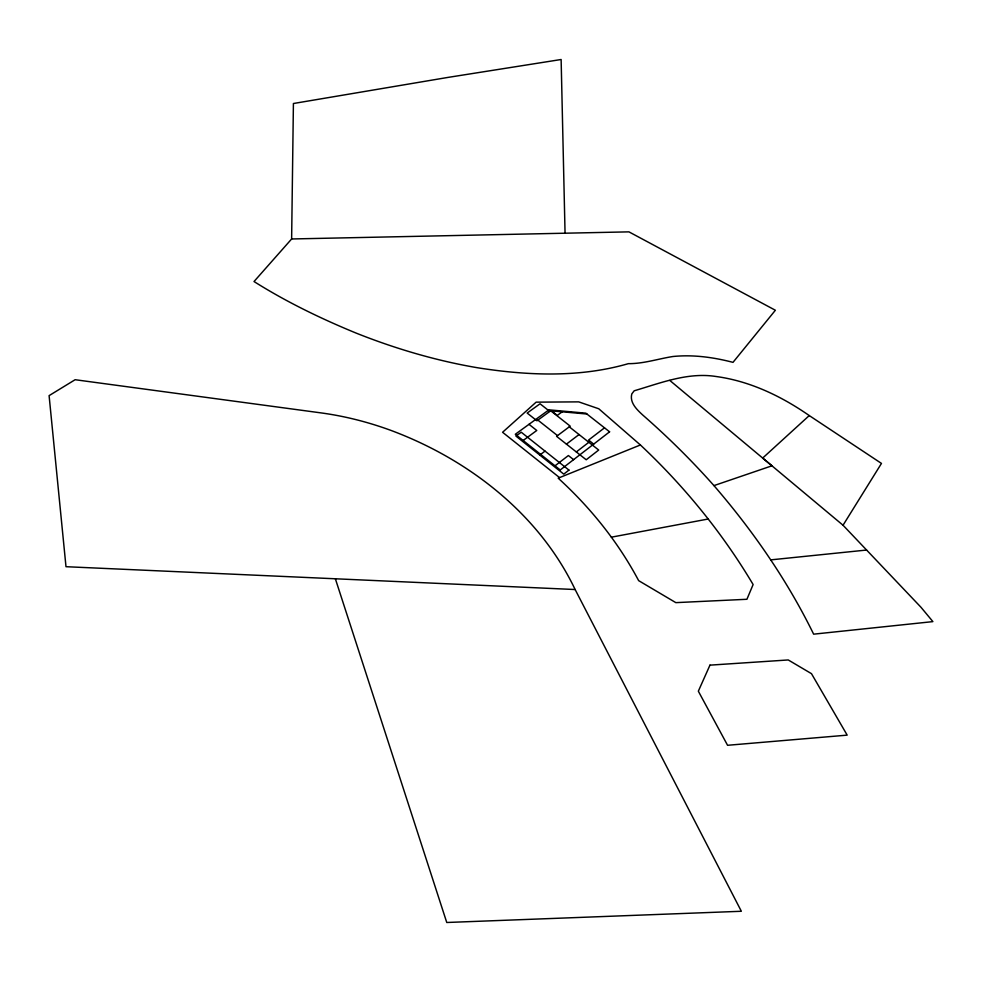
<?xml version="1.0" encoding="UTF-8"?>
<svg xmlns="http://www.w3.org/2000/svg" width="982" height="982" viewBox="0 0 982 982"><rect width="100%" height="100%" fill="white"/><g stroke="black" fill="none" stroke-linecap="round" stroke-linejoin="round"><path stroke-width="1.47" d="M291.629 238.97L628.934 231.862L775.375 310.251L733.002 362.358C713.435 357.264 693.071 354.465 672.866 356.515C657.952 358.872 643.627 363.757 628.357 363.659C579.355 377.874 527.297 375.615 477.412 367.734A352.391 183.56 25.6 0 1 356.196 333.119C320.881 318.61 286.363 301.904 254.019 281.539L291.629 238.97L293.409 103.515L447.841 77.431L561.127 59.509L565.055 233.2M843.035 525.235L881.468 463.418L809.254 415.57C781.39 396.2 749.855 381.041 715.952 376.487C687.817 372.055 660.444 383.09 634.188 390.787L631.807 393.917C629.45 402.632 636.925 409.654 642.682 414.969C667.895 437.002 691.733 460.546 713.951 485.611C753.047 530.857 787.331 580.448 813.636 634.163L932.9 621.618L920.969 607.257L843.035 525.235L669.81 380.439M809.254 415.57L762.67 458.066L771.95 465.799L713.951 485.611M555.002 465.824L568.394 455.538L573.586 459.65M604.507 427.833L588.574 440.059L593.705 444.11M576.311 451.941L588.856 442.281M566.43 444.122L579.049 434.547M539.781 455.047L545.022 451.106M523.136 440.488L536.761 430.484L529.003 424.322M562.207 411.802L557.297 415.398L551.503 410.832M640.399 444.969L558.181 478.16C590.44 507.547 618.169 542.052 638.656 580.644L675.837 602.641L746.921 599.278L753.12 584.535C722.47 532.981 684.123 485.992 640.399 444.969L598.787 408.782L578.693 401.871L536.135 402.154L502.575 432.276L559.544 477.608M611.356 537.179L708.194 519.012M770.698 559.875L866.603 550.043M575.133 589.531L65.99 566.7L49.1 395.636L75.123 379.715L321.102 412.906A246.678 165.639 27.5 0 1 390.701 430.312C468.218 459.159 539.008 513.807 575.133 589.531L741.349 911.271L446.761 922.491L335.365 578.779M548.005 410.525L586.929 414.023M549.773 411.446L540.051 403.786L527.15 413.054L536.933 420.787L550.706 410.771L570.198 426.139L556.573 436.327L586.217 459.772L598.689 450.038L569.265 426.826M537.89 420.1L557.518 435.615M709.961 665.145L698.337 691.193L727.564 745.289L847.184 735.137L811.476 673.664L788.251 659.953L709.961 665.145M568.946 470.096L563.778 474.122L515.931 436.082L521.233 432.215L568.946 470.096M609.589 431.822L560.231 469.973L515.305 434.265L548.95 409.838L585.824 413.164L609.589 431.822"/></g></svg>
